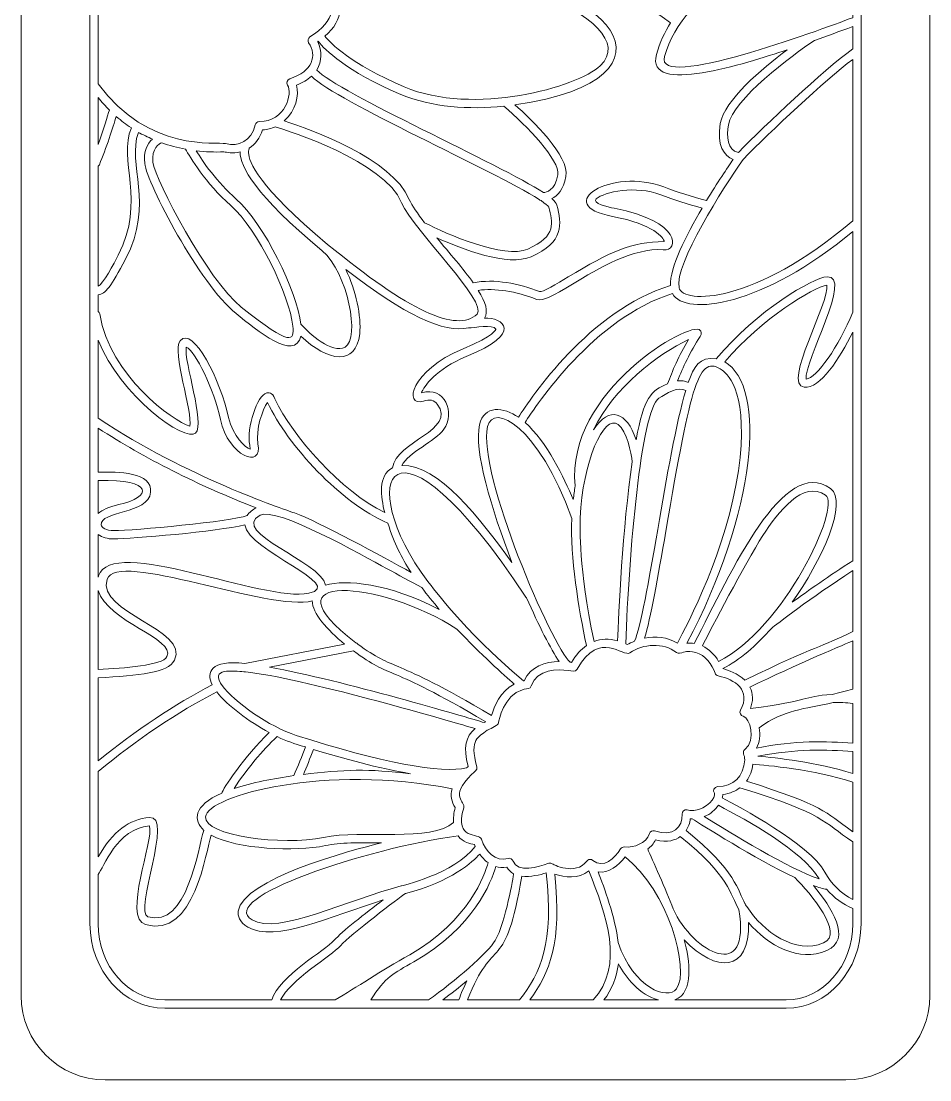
# Model space of a CAD drawing. Header units: inches. Extents: x 186 to 318, y 11 to 493.
# Drawn here: x 186.5 to 317.5, y 10.8 to 163.5 of the extents above; entities that cross this region are included whole.
import ezdxf

# ---------------------------------------------------------------- set-up
doc = ezdxf.new("R2010")
doc.units = ezdxf.units.IN
doc.header["$MEASUREMENT"] = 0
doc.layers.add('_U+0421_U+043B_U+043E_U+0439 1', color=7, linetype='Continuous')

msp = doc.modelspace()

# ---------------------------------------------------------------- linework, layer by layer
at = {"layer": '_U+0421_U+043B_U+043E_U+0439 1', "color": 1, "lineweight": 9, "true_color": 0xff0000}
msp.add_open_spline([(305.39, 493.2), (305.39, 493.2), (198.61, 493.2), (198.61, 493.2), (191.91, 493.2), (186.48, 487.77), (186.48, 481.07), (186.48, 481.07), (186.48, 22.93), (186.48, 22.93), (186.48, 16.23), (191.91, 10.8), (198.61, 10.8), (198.61, 10.8), (305.39, 10.8), (305.39, 10.8), (312.09, 10.8), (317.52, 16.23), (317.52, 22.93), (317.52, 22.93), (317.52, 481.07), (317.52, 481.07), (317.52, 487.77), (312.09, 493.2), (305.39, 493.2)], degree=3, knots=[0, 0, 0, 0, 1, 1, 1, 2, 2, 2, 3, 3, 3, 4, 4, 4, 5, 5, 5, 6, 6, 6, 7, 7, 7, 8, 8, 8, 8], dxfattribs=at)
at = {"layer": '_U+0421_U+043B_U+043E_U+0439 1', "color": 7, "lineweight": 9, "true_color": 0xffffff}
for points, knots in [([(307.6, 470.7), (307.6, 470.7), (307.6, 33.3), (307.6, 33.3), (307.6, 26.59), (302.77, 21.12), (296.82, 21.12), (283.47, 21.12), (219.71, 21.12), (207.18, 21.12), (201.24, 21.12), (196.4, 26.58), (196.4, 33.3), (196.4, 33.3), (196.4, 470.7), (196.4, 470.7), (196.4, 477.41), (201.23, 482.88), (207.18, 482.88), (207.18, 482.88), (296.82, 482.88), (296.82, 482.88), (302.77, 482.88), (307.6, 477.41), (307.6, 470.7)], [0, 0, 0, 0, 1, 1, 1, 2, 2, 2, 3, 3, 3, 4, 4, 4, 5, 5, 5, 6, 6, 6, 7, 7, 7, 8, 8, 8, 8]), ([(197.6, 154.44), (204.92, 144.43), (214.58, 146.15), (215.95, 145.81), (217.82, 145.34), (219.68, 146.18), (220.24, 148.53), (220.3, 148.8), (220.55, 148.98), (220.82, 148.99), (224.62, 149), (225.66, 153.04), (224.9, 154.27), (224.7, 154.6), (224.86, 155.04), (225.22, 155.16), (228.54, 156.28), (229.18, 158.52), (227.94, 160.36), (227.75, 160.65), (227.83, 161.03), (228.12, 161.21), (231.95, 163.53), (231.78, 166.26), (230.21, 167.42), (229.9, 167.64), (229.88, 168.09), (230.15, 168.34), (232.62, 170.63), (228.56, 174.87), (227.56, 174.6), (227.09, 174.39), (226.59, 174.84), (226.76, 175.34), (227.28, 176.89), (227.2, 178.27), (226.85, 179.34), (226.79, 179.44), (226.75, 179.51), (226.74, 179.65), (226.39, 180.54), (225.57, 181.69), (224.63, 181.71), (224.09, 181.63), (223.96, 181.82), (223.96, 181.82), (223.85, 181.9), (223.78, 182.02), (223.75, 182.15), (223.05, 184.95), (220.8, 185.83), (218.39, 185.12), (218.15, 185.04), (217.89, 185.12), (217.73, 185.32), (216.38, 187), (214.03, 188.44), (212.17, 187.29), (212.03, 187.2), (211.85, 187.18), (211.69, 187.23), (210.34, 187.61), (209.16, 187.76), (208.05, 187.36), (208.05, 187.36), (207.93, 187.32), (207.85, 187.29), (207.16, 187), (206.48, 186.48), (205.8, 185.66), (205.68, 185.51), (205.62, 185.49), (205.46, 185.45), (201.49, 184.79), (198.31, 177.87), (197.6, 176.87), (197.6, 176.87), (197.6, 154.44), (197.6, 154.44), (197.6, 154.44), (197.6, 154.44), (197.6, 154.44)], [0, 0, 0, 0, 1, 1, 1, 2, 2, 2, 3, 3, 3, 4, 4, 4, 5, 5, 5, 6, 6, 6, 7, 7, 7, 8, 8, 8, 9, 9, 9, 10, 10, 10, 11, 11, 11, 12, 12, 12, 13, 13, 13, 14, 14, 14, 15, 15, 15, 16, 16, 16, 17, 17, 17, 18, 18, 18, 19, 19, 19, 20, 20, 20, 21, 21, 21, 22, 22, 22, 23, 23, 23, 24, 24, 24, 25, 25, 25, 26, 26, 26, 27, 27, 27, 27]), ([(306.4, 183.37), (300.32, 183.85), (288.48, 181.71), (284.01, 177.64), (283.95, 177.54), (283.87, 177.46), (283.76, 177.4), (280.1, 173.79), (283.4, 171.11), (288.49, 170.58), (289.1, 170.52), (289.23, 169.7), (288.69, 169.44), (284.8, 167.6), (280.59, 163.19), (279.25, 158.36), (277.88, 153.38), (301.52, 162.16), (306.4, 163.98), (306.4, 163.98), (306.4, 183.37), (306.4, 183.37), (306.4, 183.37), (306.4, 183.37), (306.4, 183.37)], [0, 0, 0, 0, 1, 1, 1, 2, 2, 2, 3, 3, 3, 4, 4, 4, 5, 5, 5, 6, 6, 6, 7, 7, 7, 8, 8, 8, 8]), ([(278.1, 158.67), (278.57, 160.4), (279.29, 161.92), (280.13, 163.25), (267.31, 172.68), (254.38, 172.24), (253.22, 172.18), (252, 171.43), (250.77, 170.77), (249.57, 170.24), (270.68, 170.03), (283.99, 155.18), (257.68, 151.42), (260.12, 149.25), (265.56, 144), (265.04, 141.09), (264.69, 139.15), (263.8, 138.27), (263.01, 137.88), (263.42, 137.52), (263.65, 137.22), (263.72, 136.96), (264.47, 134.22), (264.75, 131.59), (260.05, 129.51), (256.69, 128.02), (250.03, 130.6), (246.42, 132.23), (248.22, 130.07), (250.27, 127.72), (251.67, 125.74), (254.67, 126.37), (258.34, 125.62), (261.22, 124.47), (261.66, 124.34), (263.72, 125.59), (265.38, 126.59), (271.43, 130.23), (274.51, 131.69), (279.23, 131.69), (279.12, 132.19), (277.75, 134.18), (271.78, 135.31), (262.79, 137.01), (271.67, 142.43), (279.14, 139.57), (281.08, 138.83), (283.21, 138.15), (285.31, 137.6), (286.85, 140.15), (288.34, 142.36), (289.14, 143.53), (287.84, 144.06), (286.75, 145.54), (287.3, 148.73), (287.87, 152.03), (293.26, 156.59), (296.93, 159.35), (291.04, 157.39), (276.44, 152.68), (278.1, 158.67)], [0, 0, 0, 0, 1, 1, 1, 2, 2, 2, 3, 3, 3, 4, 4, 4, 5, 5, 5, 6, 6, 6, 7, 7, 7, 8, 8, 8, 9, 9, 9, 10, 10, 10, 11, 11, 11, 12, 12, 12, 13, 13, 13, 14, 14, 14, 15, 15, 15, 16, 16, 16, 17, 17, 17, 18, 18, 18, 19, 19, 19, 20, 20, 20, 20]), ([(232.45, 165.17), (232.39, 163.81), (231.64, 162.47), (230.29, 161.3), (231.1, 160.26), (233.91, 157.35), (241.72, 154.01), (251.72, 149.75), (266.72, 153.93), (270, 157.05), (273.42, 160.3), (268.68, 164.7), (260.76, 167.46), (252.04, 170.49), (236.86, 168.43), (232.07, 167.01), (232.35, 166.45), (232.48, 165.82), (232.45, 165.17)], [0, 0, 0, 0, 1, 1, 1, 2, 2, 2, 3, 3, 3, 4, 4, 4, 5, 5, 5, 6, 6, 6, 6]), ([(306.4, 162.71), (304.47, 161.99), (302.62, 161.32), (300.91, 160.71), (297.6, 158.52), (289.11, 152.18), (288.49, 148.53), (288.2, 146.89), (288.29, 144.88), (289.91, 144.54), (293.89, 148.6), (302.02, 156.27), (306.4, 159.47), (306.4, 159.47), (306.4, 162.71), (306.4, 162.71), (306.4, 162.71), (306.4, 162.71), (306.4, 162.71)], [0, 0, 0, 0, 1, 1, 1, 2, 2, 2, 3, 3, 3, 4, 4, 4, 5, 5, 5, 6, 6, 6, 6]), ([(229.1, 156.43), (232.13, 153.21), (255.73, 142.73), (261.8, 138.76), (262.22, 138.77), (263.45, 139.02), (263.86, 141.3), (264.23, 143.4), (259.39, 148.41), (256.09, 151.22), (251.07, 150.7), (245.67, 151.03), (241.25, 152.91), (233.26, 156.32), (230.29, 159.34), (229.33, 160.57), (229.3, 160.54), (229.27, 160.52), (229.24, 160.5), (229.86, 159.21), (229.9, 157.7), (229.1, 156.43)], [0, 0, 0, 0, 1, 1, 1, 2, 2, 2, 3, 3, 3, 4, 4, 4, 5, 5, 5, 6, 6, 6, 7, 7, 7, 7]), ([(306.4, 157.97), (302.38, 154.91), (294.57, 147.61), (290.6, 143.52), (287.77, 139.5), (280.69, 128.45), (281.35, 125.03), (281.94, 122.66), (292.19, 122.55), (306.4, 134.7), (306.4, 134.7), (306.4, 157.97), (306.4, 157.97)], [0, 0, 0, 0, 1, 1, 1, 2, 2, 2, 3, 3, 3, 4, 4, 4, 4]), ([(224.43, 149.09), (228.29, 147.85), (239.95, 143.68), (242.45, 137.77), (242.83, 136.89), (243.64, 135.71), (244.66, 134.41), (247.77, 132.8), (256.19, 129.11), (259.56, 130.61), (263.71, 132.44), (263.16, 134.49), (262.57, 136.65), (262.46, 136.86), (262.07, 137.18), (261.45, 137.59), (261.34, 137.62), (261.24, 137.69), (261.17, 137.77), (254.58, 141.96), (232.09, 151.86), (228.33, 155.52), (227.78, 155.02), (227.07, 154.59), (226.2, 154.24), (226.59, 152.8), (226.06, 150.52), (224.43, 149.09)], [0, 0, 0, 0, 1, 1, 1, 2, 2, 2, 3, 3, 3, 4, 4, 4, 5, 5, 5, 6, 6, 6, 7, 7, 7, 8, 8, 8, 9, 9, 9, 9]), ([(197.6, 145.71), (198.34, 147.78), (198.96, 149.85), (199.2, 150.65), (198.63, 151.21), (198.11, 151.82), (197.6, 152.45), (197.6, 152.45), (197.6, 145.71), (197.6, 145.71)], [0, 0, 0, 0, 1, 1, 1, 2, 2, 2, 3, 3, 3, 3]), ([(197.6, 125.24), (198.22, 125.43), (199.9, 128.64), (200.47, 129.72), (204.54, 137.48), (200.4, 143.54), (202.38, 148.1), (201.49, 148.65), (200.98, 149.06), (200.18, 149.75), (199.72, 148.22), (198.74, 145.11), (197.76, 142.77), (197.72, 142.69), (197.67, 142.62), (197.6, 142.56), (197.6, 142.56), (197.6, 125.24), (197.6, 125.24)], [0, 0, 0, 0, 1, 1, 1, 2, 2, 2, 3, 3, 3, 4, 4, 4, 5, 5, 5, 6, 6, 6, 6]), ([(230.67, 131.29), (242.3, 121.72), (249.35, 118.44), (252.22, 121.24), (253.92, 122.9), (243.06, 133.27), (241.35, 137.3), (238.8, 143.31), (225.05, 147.65), (223.11, 148.24), (222.59, 148.01), (221.99, 147.85), (221.29, 147.8), (220.92, 146.61), (220.28, 145.72), (219.38, 145.16), (219.33, 145.08), (219.24, 144.88), (219.26, 144.48), (219.33, 143.28), (220.59, 139.59), (230.67, 131.29), (230.67, 131.29), (230.67, 131.29), (230.67, 131.29)], [0, 0, 0, 0, 1, 1, 1, 2, 2, 2, 3, 3, 3, 4, 4, 4, 5, 5, 5, 6, 6, 6, 7, 7, 7, 8, 8, 8, 8]), ([(197.6, 121.59), (197.7, 121.5), (197.77, 121.39), (197.8, 121.25), (199.31, 112.24), (208.36, 105.85), (210.82, 105.05), (211.22, 107.07), (208.18, 115.92), (209.4, 117.38), (211.3, 119.66), (215.28, 111.51), (216.4, 106.3), (216.97, 103.65), (218.86, 101.88), (219.48, 101.76), (219.5, 101.85), (219.5, 102.02), (219.45, 102.32), (218.97, 104.86), (220.48, 109.51), (221.9, 109.86), (222.04, 109.89), (222.76, 110.01), (223.05, 109.03), (225.65, 103.52), (232.62, 95.7), (238.91, 92.61), (238.32, 94.88), (237.93, 97.99), (240.02, 99.05), (240.6, 102.92), (249.29, 104.45), (246.49, 108.24), (246.05, 108.83), (245.36, 108.99), (244.49, 108.69), (241.65, 107.82), (242.56, 113.09), (250.2, 116.21), (254.82, 118.09), (254.94, 119.05), (254.94, 119.06), (254.55, 119.78), (251.81, 119.25), (251.01, 119.25), (247.48, 118.39), (241.72, 121.13), (233.29, 127.67), (234.76, 124.66), (235.56, 120.88), (235.3, 118.4), (234.79, 113.71), (230.72, 114.32), (226.81, 118.07), (226, 114.31), (220.5, 118.89), (217.47, 121.31), (212.18, 125.54), (204.67, 140.04), (204.29, 142.97), (204.07, 144.7), (204.69, 145.82), (205.4, 146.47), (204.84, 146.72), (203.93, 147.14), (203.39, 147.44), (201.69, 142.81), (205.77, 137.25), (201.53, 129.16), (199.46, 125.21), (198.61, 124.07), (197.6, 124.03), (197.6, 124.03), (197.6, 121.59), (197.6, 121.59), (197.6, 121.59), (197.6, 121.59), (197.6, 121.59)], [0, 0, 0, 0, 1, 1, 1, 2, 2, 2, 3, 3, 3, 4, 4, 4, 5, 5, 5, 6, 6, 6, 7, 7, 7, 8, 8, 8, 9, 9, 9, 10, 10, 10, 11, 11, 11, 12, 12, 12, 13, 13, 13, 14, 14, 14, 15, 15, 15, 16, 16, 16, 17, 17, 17, 18, 18, 18, 19, 19, 19, 20, 20, 20, 21, 21, 21, 22, 22, 22, 23, 23, 23, 24, 24, 24, 25, 25, 25, 26, 26, 26, 26]), ([(225.66, 119.47), (225.21, 123.88), (220.62, 133.48), (216.71, 136.9), (213.08, 140.07), (210.77, 143.97), (210.19, 145.01), (209, 145.23), (207.85, 145.54), (206.75, 145.94), (206.44, 145.81), (205.22, 145.15), (205.48, 143.13), (205.83, 140.45), (213.38, 126.12), (218.22, 122.25), (225.61, 116.33), (225.86, 117.41), (225.66, 119.47)], [0, 0, 0, 0, 1, 1, 1, 2, 2, 2, 3, 3, 3, 4, 4, 4, 5, 5, 5, 6, 6, 6, 6]), ([(226.83, 119.78), (228.06, 118.39), (231.29, 115.45), (233.19, 116.48), (235.4, 117.68), (233.57, 127.21), (229.9, 130.37), (220.1, 138.44), (218.05, 142.57), (218.06, 144.62), (216.99, 144.38), (216.04, 144.56), (215.73, 144.63), (214.36, 144.57), (213.02, 144.62), (211.72, 144.78), (212.67, 143.23), (214.7, 140.26), (217.5, 137.81), (221.54, 134.28), (226.26, 124.46), (226.83, 119.78)], [0, 0, 0, 0, 1, 1, 1, 2, 2, 2, 3, 3, 3, 4, 4, 4, 5, 5, 5, 6, 6, 6, 7, 7, 7, 7]), ([(280.11, 125.35), (280.04, 127.93), (282.32, 132.51), (284.68, 136.53), (282.64, 137.07), (280.59, 137.73), (278.71, 138.45), (275.14, 139.82), (270.55, 138.88), (269.42, 137.85), (268.73, 137.22), (271.08, 136.67), (272, 136.49), (281.77, 134.65), (281.37, 130.21), (279.07, 130.5), (274.76, 130.84), (269.7, 127.79), (266, 125.56), (263.18, 123.86), (261.77, 123.05), (260.82, 123.34), (257.85, 124.53), (254.73, 125), (252.4, 124.65), (253.45, 122.96), (253.9, 121.57), (253.29, 120.66), (255.95, 120.76), (259.08, 118.53), (250.66, 115.1), (246.37, 113.35), (244.48, 110.76), (244.21, 109.86), (247.62, 110.92), (249.1, 106.95), (247.44, 104.62), (246.21, 102.89), (242.28, 101.26), (241.37, 99.38), (246.64, 99.6), (252.62, 91.81), (257.26, 85.42), (254.25, 93.17), (251.77, 101.64), (252.57, 105.26), (253.22, 108.17), (256.06, 107.83), (258.2, 106.35), (259.94, 109.13), (268.44, 121.8), (280.11, 125.35)], [0, 0, 0, 0, 1, 1, 1, 2, 2, 2, 3, 3, 3, 4, 4, 4, 5, 5, 5, 6, 6, 6, 7, 7, 7, 8, 8, 8, 9, 9, 9, 10, 10, 10, 11, 11, 11, 12, 12, 12, 13, 13, 13, 14, 14, 14, 15, 15, 15, 16, 16, 16, 17, 17, 17, 17]), ([(306.4, 133.14), (293.42, 122.35), (282.32, 120.83), (280.4, 124.18), (269.13, 120.72), (260.65, 107.98), (259.15, 105.6), (262.27, 102.83), (264.8, 97.58), (266.1, 94.47), (266.17, 95.14), (266.27, 95.79), (266.37, 96.44), (264.96, 110.05), (283.12, 120.51), (284.42, 118.88), (284.49, 118.79), (284.72, 118.44), (284.39, 117.98), (282.96, 115.82), (281.88, 113.46), (281.14, 111.59), (281.67, 111.65), (282.21, 111.6), (282.69, 111.36), (283.47, 113.62), (284.27, 115.17), (286.73, 114.76), (292.6, 121.84), (300.67, 126.47), (302.7, 126.62), (306.52, 126.93), (299.32, 114.3), (299.68, 111.87), (301.19, 111.96), (304.39, 116.57), (306.4, 121.53), (306.4, 121.53), (306.4, 133.14), (306.4, 133.14)], [0, 0, 0, 0, 1, 1, 1, 2, 2, 2, 3, 3, 3, 4, 4, 4, 5, 5, 5, 6, 6, 6, 7, 7, 7, 8, 8, 8, 9, 9, 9, 10, 10, 10, 11, 11, 11, 12, 12, 12, 13, 13, 13, 13]), ([(306.4, 118.62), (304.55, 114.88), (301.67, 110.39), (299.39, 110.68), (296.23, 111.1), (303.1, 122.99), (302.69, 125.41), (300.74, 125.11), (293.3, 120.64), (287.94, 114.34), (294.12, 110.84), (292.42, 92.41), (282.47, 73.76), (282.84, 73.79), (283.2, 73.78), (283.55, 73.72), (288.94, 84.24), (296.45, 100.9), (303.18, 96.09), (305.86, 94.18), (301.83, 85.49), (297.67, 79.67), (299.95, 81.33), (303.06, 83.53), (306.4, 85.66), (306.4, 85.66), (306.4, 118.62), (306.4, 118.62)], [0, 0, 0, 0, 1, 1, 1, 2, 2, 2, 3, 3, 3, 4, 4, 4, 5, 5, 5, 6, 6, 6, 7, 7, 7, 8, 8, 8, 9, 9, 9, 9]), ([(197.6, 106.2), (210.71, 97.54), (223.93, 93.3), (225.88, 92.55), (229.39, 91.33), (238.63, 86.19), (242.72, 83.98), (241.29, 86.16), (240.32, 88.09), (239.35, 91.09), (232.54, 93.95), (224.95, 102.29), (222, 108.47), (221.33, 107.57), (220.25, 104.52), (220.63, 102.54), (221.33, 98.81), (216.38, 100.67), (215.22, 106.05), (214.31, 110.3), (211.61, 115.92), (210.28, 116.47), (209.92, 114.36), (213.05, 105.45), (211.63, 104.07), (210.18, 102.65), (200.71, 109.44), (197.6, 117.48), (197.6, 117.48), (197.6, 106.2), (197.6, 106.2), (197.6, 106.2), (197.6, 106.2), (197.6, 106.2)], [0, 0, 0, 0, 1, 1, 1, 2, 2, 2, 3, 3, 3, 4, 4, 4, 5, 5, 5, 6, 6, 6, 7, 7, 7, 8, 8, 8, 9, 9, 9, 10, 10, 10, 11, 11, 11, 11]), ([(279.7, 111.18), (280.35, 112.92), (281.34, 115.28), (282.71, 117.55), (278.42, 115.59), (271.87, 110.57), (269.03, 104.55), (271.21, 108.07), (273.88, 107.19), (275.15, 103.1), (276.35, 109.29), (277.25, 110.14), (279.7, 111.18)], [0, 0, 0, 0, 1, 1, 1, 2, 2, 2, 3, 3, 3, 4, 4, 4, 4]), ([(289.91, 98.61), (291.46, 109.47), (288.53, 112.47), (287.59, 113.13), (284.17, 115.55), (283.15, 111.38), (279.45, 89.94), (278.29, 83.23), (277.26, 77.29), (276.38, 74.51), (278.01, 74.85), (279.62, 74.63), (281.11, 73.77), (282.52, 76.33), (288.31, 87.43), (289.91, 98.61)], [0, 0, 0, 0, 1, 1, 1, 2, 2, 2, 3, 3, 3, 4, 4, 4, 5, 5, 5, 5]), ([(258.91, 68.32), (258.95, 68.33), (259, 68.33), (259.04, 68.34), (259.91, 70.46), (262.13, 71.09), (264.07, 71.13), (262.86, 72.89), (261.12, 76.29), (259.36, 80.33), (259.33, 80.36), (259.31, 80.39), (259.28, 80.42), (239.73, 109.94), (234.23, 97.3), (245.12, 82.66), (246.01, 81.66), (249.83, 76.09), (258.91, 68.32)], [0, 0, 0, 0, 1, 1, 1, 2, 2, 2, 3, 3, 3, 4, 4, 4, 5, 5, 5, 6, 6, 6, 6]), ([(282.31, 110.19), (281.4, 110.92), (279.41, 109.76), (278.45, 109.1), (275.83, 107.29), (274.13, 86.52), (273.66, 73.67), (273.74, 73.63), (273.82, 73.6), (273.89, 73.56), (274.13, 73.7), (274.49, 73.89), (274.94, 74.07), (276.71, 77.93), (279.61, 101.15), (282.31, 110.19)], [0, 0, 0, 0, 1, 1, 1, 2, 2, 2, 3, 3, 3, 4, 4, 4, 5, 5, 5, 5]), ([(265.88, 91.74), (261.09, 105.19), (254.52, 108.51), (253.74, 105), (252.24, 98.22), (263.09, 73.2), (265.65, 71.03), (265.71, 71.02), (265.77, 71.01), (265.83, 71), (266.48, 72.07), (267.21, 72.88), (268, 73.44), (266.87, 78.65), (265.65, 86.27), (265.88, 91.74)], [0, 0, 0, 0, 1, 1, 1, 2, 2, 2, 3, 3, 3, 4, 4, 4, 5, 5, 5, 5]), ([(269.1, 74.03), (270.13, 74.43), (271.26, 74.46), (272.48, 74.11), (272.62, 77.73), (273.19, 90.56), (274.61, 99.91), (274.45, 101.16), (273.82, 104.4), (272.57, 105.32), (270.47, 106.89), (267.45, 99.82), (267.09, 91.85), (267.12, 90.13), (266.79, 84.93), (269.1, 74.03)], [0, 0, 0, 0, 1, 1, 1, 2, 2, 2, 3, 3, 3, 4, 4, 4, 5, 5, 5, 5]), ([(197.6, 98.43), (200.42, 98.52), (205.45, 98.42), (205.15, 95.54), (204.83, 92.34), (197.79, 92.84), (198.02, 90.84), (198.07, 90.42), (198.73, 89.98), (199.83, 90), (202.76, 90.04), (216.72, 91.28), (219.06, 92.18), (219.36, 92.64), (219.92, 93.07), (220.37, 93.29), (211.93, 96.57), (204.3, 100.42), (197.6, 104.77), (197.6, 104.77), (197.6, 98.43), (197.6, 98.43), (197.6, 98.43), (197.6, 98.43), (197.6, 98.43)], [0, 0, 0, 0, 1, 1, 1, 2, 2, 2, 3, 3, 3, 4, 4, 4, 5, 5, 5, 6, 6, 6, 7, 7, 7, 8, 8, 8, 8]), ([(197.6, 92.45), (198.18, 92.98), (199.12, 93.46), (200.55, 93.76), (205.4, 94.79), (205.64, 97.49), (197.6, 97.23), (197.6, 97.23), (197.6, 92.45), (197.6, 92.45)], [0, 0, 0, 0, 1, 1, 1, 2, 2, 2, 3, 3, 3, 3]), ([(287.06, 71.15), (296.39, 75.77), (304.82, 93.44), (302.49, 95.11), (299.29, 97.39), (295.57, 92.64), (293.45, 89.31), (290.77, 85.08), (285.98, 75.82), (284.72, 73.37), (285.72, 72.9), (286.49, 72.1), (287.06, 71.15)], [0, 0, 0, 0, 1, 1, 1, 2, 2, 2, 3, 3, 3, 4, 4, 4, 4]), ([(244.25, 81.8), (242.57, 82.69), (240.87, 83.62), (239.18, 84.54), (235.78, 86.38), (223.27, 93.53), (220.93, 92.23), (216.43, 89.74), (229.68, 85.6), (230.39, 82.13), (233.22, 83.02), (239.46, 82.42), (246.78, 78.65), (245.9, 79.68), (245.04, 80.73), (244.25, 81.8)], [0, 0, 0, 0, 1, 1, 1, 2, 2, 2, 3, 3, 3, 4, 4, 4, 5, 5, 5, 5]), ([(197.6, 89.44), (197.6, 89.44), (197.6, 83.3), (197.6, 83.3), (197.62, 83.36), (197.62, 83.41), (197.64, 83.47), (199.51, 89.43), (221.54, 79.58), (227.96, 80.98), (233.46, 82.18), (219.28, 86.99), (218.74, 90.84), (214.73, 89.85), (202.37, 88.84), (199.85, 88.8), (198.92, 88.8), (198.14, 89.04), (197.6, 89.44)], [0, 0, 0, 0, 1, 1, 1, 2, 2, 2, 3, 3, 3, 4, 4, 4, 5, 5, 5, 6, 6, 6, 6]), ([(228.46, 79.87), (222.4, 78.25), (200.22, 87.28), (198.88, 82.98), (197.34, 78.07), (210.81, 75.82), (208.58, 71.31), (207.68, 69.49), (203.47, 69.1), (197.6, 68.78), (197.6, 68.78), (197.6, 56.81), (197.6, 56.81), (202.99, 61.19), (208.64, 64.96), (214.04, 67.77), (213.13, 69.57), (213.76, 71.38), (218.75, 70.85), (218.75, 70.85), (233.13, 73.62), (233.13, 73.62), (230.58, 75.69), (228.49, 78.08), (228.46, 79.87)], [0, 0, 0, 0, 1, 1, 1, 2, 2, 2, 3, 3, 3, 4, 4, 4, 5, 5, 5, 6, 6, 6, 7, 7, 7, 8, 8, 8, 8]), ([(254.32, 63.34), (254.67, 64.59), (255.57, 66.87), (257.58, 67.88), (256.08, 69.18), (252.74, 72.17), (249.33, 75.81), (238.18, 82.94), (221.1, 84.12), (234.75, 73.84), (234.85, 73.8), (234.94, 73.74), (235.01, 73.65), (240.46, 69.63), (239.81, 71.94), (254.32, 63.34)], [0, 0, 0, 0, 1, 1, 1, 2, 2, 2, 3, 3, 3, 4, 4, 4, 5, 5, 5, 5]), ([(306.4, 84.23), (300.38, 80.34), (295.25, 76.36), (294.72, 75.95), (292.5, 73.43), (290.07, 71.32), (287.68, 70.11), (288.39, 69.91), (289.83, 69.41), (290.84, 68.42), (301.58, 73.69), (301.71, 73.07), (306.4, 75.46), (306.4, 75.46), (306.4, 84.23), (306.4, 84.23), (306.4, 84.23), (306.4, 84.23), (306.4, 84.23)], [0, 0, 0, 0, 1, 1, 1, 2, 2, 2, 3, 3, 3, 4, 4, 4, 5, 5, 5, 6, 6, 6, 6]), ([(197.6, 81.38), (197.6, 81.38), (197.6, 69.98), (197.6, 69.98), (201.27, 70.18), (206.85, 70.53), (207.5, 71.84), (208.79, 74.44), (198.88, 76.87), (197.6, 81.38)], [0, 0, 0, 0, 1, 1, 1, 2, 2, 2, 3, 3, 3, 3]), ([(283.76, 72.45), (282.33, 72.72), (282.43, 72.51), (281.43, 72.33), (281.4, 72.29), (281.08, 72.33), (280.99, 72.42), (280.99, 72.42), (280.99, 72.42), (280.99, 72.42), (279.11, 73.92), (276.12, 73.69), (274.28, 72.38), (273.28, 71.65), (269.95, 75.84), (266.65, 70.04), (266.39, 69.58), (265.89, 69.78), (265.35, 69.85), (263.97, 70.01), (260.82, 70.08), (260.05, 67.6), (259.9, 67.13), (259.51, 67.22), (259.04, 67.12), (258.95, 67.08), (258.87, 67.06), (258.78, 67.06), (256.06, 66.29), (255.35, 62.52), (255.32, 62.32), (255.31, 62.26), (255.29, 62.19), (255.26, 62.14), (255.26, 62.14), (255.26, 62.13), (255.26, 62.13), (255.25, 62.12), (255.23, 62.08), (255.22, 62.07), (255.22, 62.07), (255.22, 62.07), (255.22, 62.07), (255.22, 62.07), (255.22, 62.07), (255.22, 62.07), (255.1, 61.9), (253.92, 61.33), (253.7, 61.21), (252.43, 60.18), (251.09, 60.06), (252.19, 55.94), (252.32, 55.44), (251.82, 55.21), (251.44, 54.85), (248.1, 51.51), (250.61, 51.02), (250.31, 50.02), (248.89, 45.25), (252.53, 46.5), (252.86, 45.5), (253.43, 43.73), (254.85, 42.2), (256.69, 42.73), (257, 42.81), (257.32, 42.64), (257.43, 42.34), (258, 40.62), (261.21, 41.5), (262.45, 42), (262.62, 42.08), (262.82, 42.07), (262.98, 41.98), (263.15, 41.89), (266.39, 40.16), (268.05, 42.34), (268.2, 42.56), (268.47, 42.64), (268.71, 42.56), (268.71, 42.56), (268.78, 42.54), (268.78, 42.54), (268.78, 42.54), (268.78, 42.54), (268.78, 42.53), (268.78, 42.53), (268.78, 42.53), (268.78, 42.53), (268.84, 42.51), (268.89, 42.48), (268.93, 42.44), (270.43, 41.18), (272.1, 42.77), (272.92, 44.1), (272.98, 44.19), (273.05, 44.26), (273.14, 44.31), (273.14, 44.31), (273.14, 44.31), (273.14, 44.31), (273.25, 44.37), (273.37, 44.39), (273.49, 44.38), (274.91, 44.29), (276.55, 44.85), (277.08, 46.32), (277.19, 46.63), (277.52, 46.79), (277.83, 46.69), (280.52, 45.82), (281.91, 47.21), (281.79, 49.11), (281.77, 49.51), (282.13, 49.81), (282.51, 49.73), (282.8, 49.67), (283.05, 49.63), (283.31, 49.65), (283.37, 49.66), (283.43, 49.66), (283.49, 49.65), (285.44, 49.76), (286.65, 51.6), (286.46, 52.13), (286.17, 52.49), (286.4, 53.06), (286.92, 53.08), (289.16, 53.16), (290.7, 54.44), (290.83, 56.97), (290.85, 57.63), (290.38, 58.06), (290.85, 58.45), (292.5, 59.78), (291.59, 63.03), (290.62, 63.23), (290.22, 63.32), (290.02, 63.76), (290.21, 64.11), (291.8, 66.99), (289.4, 68.57), (287.01, 69.04), (286.79, 69.09), (286.62, 69.24), (286.55, 69.45), (286.17, 70.65), (285.12, 72.06), (283.76, 72.45)], [0, 0, 0, 0, 1, 1, 1, 2, 2, 2, 3, 3, 3, 4, 4, 4, 5, 5, 5, 6, 6, 6, 7, 7, 7, 8, 8, 8, 9, 9, 9, 10, 10, 10, 11, 11, 11, 12, 12, 12, 13, 13, 13, 14, 14, 14, 15, 15, 15, 16, 16, 16, 17, 17, 17, 18, 18, 18, 19, 19, 19, 20, 20, 20, 21, 21, 21, 22, 22, 22, 23, 23, 23, 24, 24, 24, 25, 25, 25, 26, 26, 26, 27, 27, 27, 28, 28, 28, 29, 29, 29, 30, 30, 30, 31, 31, 31, 32, 32, 32, 33, 33, 33, 34, 34, 34, 35, 35, 35, 36, 36, 36, 37, 37, 37, 38, 38, 38, 39, 39, 39, 40, 40, 40, 41, 41, 41, 42, 42, 42, 43, 43, 43, 44, 44, 44, 45, 45, 45, 46, 46, 46, 47, 47, 47, 48, 48, 48, 49, 49, 49, 49]), ([(306.4, 74.11), (305.79, 73.81), (298.21, 70.68), (291.57, 67.44), (292.08, 66.45), (292.04, 65.4), (291.64, 64.35), (300.51, 65.49), (298.98, 66.06), (303.42, 66.39), (304.44, 66.62), (305.44, 66.87), (306.4, 67.13), (306.4, 67.13), (306.4, 74.11), (306.4, 74.11)], [0, 0, 0, 0, 1, 1, 1, 2, 2, 2, 3, 3, 3, 4, 4, 4, 5, 5, 5, 5]), ([(253.25, 62.32), (253.32, 62.37), (253.4, 62.41), (253.48, 62.45), (238.99, 70.97), (240.06, 68.49), (234.4, 72.65), (234.4, 72.65), (222.31, 70.31), (222.31, 70.31), (232.7, 68.43), (250.75, 63.07), (253.25, 62.32)], [0, 0, 0, 0, 1, 1, 1, 2, 2, 2, 3, 3, 3, 4, 4, 4, 4]), ([(251.96, 61.45), (246.88, 62.95), (227, 68.73), (218.82, 69.65), (217.82, 69.6), (213.74, 70.47), (215.24, 68), (215.24, 68), (215.46, 67.67), (215.46, 67.67), (217.16, 65.32), (222.32, 61.7), (226.14, 60.47), (238.27, 56.58), (247.2, 54.89), (250.71, 55.81), (250.79, 55.88), (250.87, 55.95), (250.93, 56), (250.24, 58.8), (250.54, 60.26), (251.96, 61.45)], [0, 0, 0, 0, 1, 1, 1, 2, 2, 2, 3, 3, 3, 4, 4, 4, 5, 5, 5, 6, 6, 6, 7, 7, 7, 7]), ([(215.42, 52.15), (215.5, 52.63), (218.67, 57.5), (222.26, 60.88), (219.33, 62.46), (216.24, 64.75), (214.69, 66.75), (209.08, 63.85), (203.18, 59.89), (197.6, 55.27), (197.6, 55.27), (197.6, 42.97), (197.6, 42.97), (199.68, 46.59), (202.11, 48.45), (204.97, 48.61), (208.53, 49.17), (202.66, 34.96), (204.75, 34.33), (210.45, 32.62), (211.91, 44.09), (212.83, 46.77), (211.29, 48.19), (211.24, 50.34), (215.42, 52.15)], [0, 0, 0, 0, 1, 1, 1, 2, 2, 2, 3, 3, 3, 4, 4, 4, 5, 5, 5, 6, 6, 6, 7, 7, 7, 8, 8, 8, 8]), ([(306.4, 65.08), (305.46, 65.21), (304.52, 65.26), (303.6, 65.2), (299.24, 64.22), (296.65, 64.25), (292.89, 61.58), (293.1, 60.5), (292.97, 59.48), (292.53, 58.64), (298.06, 59.75), (302.61, 59.65), (306.4, 59.34), (306.4, 59.34), (306.4, 65.08), (306.4, 65.08), (306.4, 65.08), (306.4, 65.08), (306.4, 65.08)], [0, 0, 0, 0, 1, 1, 1, 2, 2, 2, 3, 3, 3, 4, 4, 4, 5, 5, 5, 6, 6, 6, 6]), ([(227.47, 58.8), (225.71, 59.34), (224.92, 59.57), (223.4, 60.3), (221.26, 58.35), (219, 55.62), (217.19, 52.81), (219.75, 53.65), (222.89, 54.26), (225.8, 54.67), (226.37, 56.06), (227.01, 57.49), (227.47, 58.8)], [0, 0, 0, 0, 1, 1, 1, 2, 2, 2, 3, 3, 3, 4, 4, 4, 4]), ([(227.18, 54.85), (232.88, 55.57), (236.67, 55.66), (242.62, 54.95), (238.07, 55.72), (232.84, 57.16), (228.62, 58.44), (228.18, 57.2), (227.6, 55.85), (227.18, 54.85)], [0, 0, 0, 0, 1, 1, 1, 2, 2, 2, 3, 3, 3, 3]), ([(306.4, 58.14), (302.67, 58.44), (298.19, 58.55), (292.74, 57.46), (295.3, 57.25), (301.21, 56.63), (306.4, 54.99), (306.4, 54.99), (306.4, 58.14), (306.4, 58.14)], [0, 0, 0, 0, 1, 1, 1, 2, 2, 2, 3, 3, 3, 3]), ([(213.08, 48.74), (212.82, 45.99), (224.15, 44.5), (230.1, 45.76), (235.56, 46.91), (245.8, 45.04), (248.82, 47.89), (248.78, 48.53), (248.86, 49.26), (249.08, 50.06), (248.51, 50.88), (248.37, 51.8), (248.64, 52.78), (230.38, 56.4), (213.37, 51.79), (213.08, 48.74)], [0, 0, 0, 0, 1, 1, 1, 2, 2, 2, 3, 3, 3, 4, 4, 4, 5, 5, 5, 5]), ([(306.4, 53.73), (300.8, 55.56), (294.01, 56.16), (291.99, 56.31), (291.89, 55.45), (291.58, 54.6), (291.07, 53.89), (302.56, 50.21), (302.13, 49.59), (306.4, 46.58), (306.4, 46.58), (306.4, 53.73), (306.4, 53.73)], [0, 0, 0, 0, 1, 1, 1, 2, 2, 2, 3, 3, 3, 4, 4, 4, 4]), ([(306.4, 45.12), (301.99, 48.07), (302.57, 49.05), (290.14, 52.93), (289.53, 52.46), (288.73, 52.08), (287.66, 51.94), (287.65, 51.79), (287.62, 51.62), (287.57, 51.46), (289.97, 50.22), (300.16, 44.8), (302.38, 40.74), (303.29, 39.09), (304.68, 37.67), (306.4, 36.82), (306.4, 36.82), (306.4, 45.12), (306.4, 45.12)], [0, 0, 0, 0, 1, 1, 1, 2, 2, 2, 3, 3, 3, 4, 4, 4, 5, 5, 5, 6, 6, 6, 6]), ([(301.55, 39.78), (299.1, 43.86), (291.28, 48.18), (287.04, 50.39), (286.59, 49.75), (285.89, 49.13), (284.99, 48.77), (288.76, 46.4), (297.31, 41.18), (301.55, 39.78)], [0, 0, 0, 0, 1, 1, 1, 2, 2, 2, 3, 3, 3, 3]), ([(222.61, 22.32), (223.75, 25.78), (230.35, 29.48), (231.62, 30.93), (232.67, 32.12), (236.19, 34.87), (238.68, 36.76), (231.2, 34.39), (223.06, 30.51), (219.18, 32.82), (217.89, 33.58), (217.71, 34.49), (217.79, 35.11), (218.4, 39.76), (233.9, 43.85), (238.42, 44.98), (235.32, 45.01), (232.44, 45.03), (230.35, 44.58), (226.01, 43.67), (217.63, 44.05), (213.87, 46.07), (213.16, 43.9), (211.46, 31.07), (204.41, 33.18), (201.06, 34.18), (205.66, 45.34), (204.99, 47.41), (200.32, 47.06), (198.3, 41.4), (197.6, 40.4), (197.6, 40.4), (197.6, 33.3), (197.6, 33.3), (197.6, 27.25), (201.9, 22.32), (207.18, 22.32), (207.18, 22.32), (222.61, 22.32), (222.61, 22.32), (222.61, 22.32), (222.61, 22.32), (222.61, 22.32)], [0, 0, 0, 0, 1, 1, 1, 2, 2, 2, 3, 3, 3, 4, 4, 4, 5, 5, 5, 6, 6, 6, 7, 7, 7, 8, 8, 8, 9, 9, 9, 10, 10, 10, 11, 11, 11, 12, 12, 12, 13, 13, 13, 14, 14, 14, 14]), ([(290.85, 36.25), (290.85, 36.25), (291.05, 35.89), (291.13, 35.8), (293.46, 32.12), (298.2, 28.82), (302.19, 30.54), (305.24, 31.86), (300.37, 37.65), (298.03, 39.97), (292.34, 42.66), (284.55, 47.62), (283.26, 48.45), (283.16, 48.45), (283.07, 48.45), (282.98, 48.46), (282.91, 47.83), (282.7, 47.23), (282.37, 46.74), (289.56, 41.03), (289.89, 37.94), (290.85, 36.25)], [0, 0, 0, 0, 1, 1, 1, 2, 2, 2, 3, 3, 3, 4, 4, 4, 5, 5, 5, 6, 6, 6, 7, 7, 7, 7]), ([(219.79, 33.85), (223.54, 31.62), (233.68, 36.84), (241.29, 38.76), (241.06, 38.67), (249.02, 40.53), (251.97, 44.47), (251.93, 44.56), (251.89, 44.65), (251.86, 44.74), (251.26, 44.81), (250.19, 45.07), (249.48, 45.99), (236.4, 44.21), (214.47, 37), (219.79, 33.85)], [0, 0, 0, 0, 1, 1, 1, 2, 2, 2, 3, 3, 3, 4, 4, 4, 5, 5, 5, 5]), ([(289.98, 35.38), (288.67, 37.53), (288.72, 40.17), (281.53, 45.87), (280.85, 45.38), (279.72, 44.97), (277.98, 45.4), (277.68, 44.84), (277.28, 44.42), (276.83, 44.09), (277.49, 42.63), (279.49, 38.12), (280.5, 35.48), (283.38, 29.12), (291.8, 24.67), (289.98, 35.38)], [0, 0, 0, 0, 1, 1, 1, 2, 2, 2, 3, 3, 3, 4, 4, 4, 5, 5, 5, 5]), ([(231.78, 22.32), (234.79, 24.11), (238.34, 26.47), (242.51, 28.85), (251.14, 33.78), (253.38, 40.46), (253.81, 42.12), (253.33, 42.46), (252.93, 42.9), (252.61, 43.36), (251.66, 42.32), (248.48, 39.32), (241.9, 37.68), (240.99, 37.01), (233.98, 31.8), (232.52, 30.14), (231.21, 28.65), (225.26, 25.22), (223.9, 22.32), (223.9, 22.32), (231.78, 22.32), (231.78, 22.32)], [0, 0, 0, 0, 1, 1, 1, 2, 2, 2, 3, 3, 3, 4, 4, 4, 5, 5, 5, 6, 6, 6, 7, 7, 7, 7]), ([(280.98, 23.93), (283, 26.63), (279.72, 38.17), (273.57, 42.94), (272.62, 41.71), (271.23, 40.56), (269.68, 40.79), (270.56, 38.59), (272.14, 34.27), (272.57, 30.59), (274.79, 23.98), (279.71, 22.24), (280.98, 23.93)], [0, 0, 0, 0, 1, 1, 1, 2, 2, 2, 3, 3, 3, 4, 4, 4, 4]), ([(245.22, 22.32), (248.99, 24.94), (253.85, 29.19), (254.84, 30.9), (256.39, 33.58), (257.45, 40.2), (257.5, 40.52), (257.07, 40.74), (256.74, 41.06), (256.51, 41.46), (255.93, 41.37), (255.39, 41.41), (254.91, 41.56), (254.31, 39.37), (251.83, 32.79), (243.11, 27.81), (240.2, 26.15), (239.02, 25.71), (236.89, 22.32), (236.89, 22.32), (245.22, 22.32), (245.22, 22.32), (245.22, 22.32), (245.22, 22.32), (245.22, 22.32)], [0, 0, 0, 0, 1, 1, 1, 2, 2, 2, 3, 3, 3, 4, 4, 4, 5, 5, 5, 6, 6, 6, 7, 7, 7, 8, 8, 8, 8]), ([(258.33, 22.32), (261.48, 26.23), (263.33, 30.64), (262.19, 40.64), (261.34, 40.37), (259.92, 40.01), (258.66, 40.17), (256.33, 25.83), (254.52, 31.86), (250.85, 22.32), (250.85, 22.32), (258.33, 22.32), (258.33, 22.32)], [0, 0, 0, 0, 1, 1, 1, 2, 2, 2, 3, 3, 3, 4, 4, 4, 4]), ([(268.95, 22.32), (273.54, 27.14), (270.87, 34.74), (268.33, 40.92), (266.85, 39.73), (264.84, 39.96), (263.42, 40.47), (264.5, 30.61), (262.71, 26.24), (259.82, 22.32), (259.82, 22.32), (268.95, 22.32), (268.95, 22.32)], [0, 0, 0, 0, 1, 1, 1, 2, 2, 2, 3, 3, 3, 4, 4, 4, 4]), ([(306.4, 35.51), (304.99, 36.1), (303.68, 37.05), (302.63, 38.28), (302.11, 38.36), (301.46, 38.55), (300.73, 38.81), (303.33, 35.76), (306.36, 31.04), (302.66, 29.44), (298.67, 27.72), (294.22, 30.13), (291.37, 33.47), (291.62, 26.29), (286.65, 26.18), (282.11, 30.98), (282.87, 28.1), (283.54, 23.39), (280.77, 22.32), (280.77, 22.32), (296.82, 22.32), (296.82, 22.32), (302.1, 22.32), (306.4, 27.25), (306.4, 33.3), (306.4, 33.3), (306.4, 35.51), (306.4, 35.51), (306.4, 35.51), (306.4, 35.51), (306.4, 35.51)], [0, 0, 0, 0, 1, 1, 1, 2, 2, 2, 3, 3, 3, 4, 4, 4, 5, 5, 5, 6, 6, 6, 7, 7, 7, 8, 8, 8, 9, 9, 9, 10, 10, 10, 10]), ([(278.4, 22.32), (275.59, 23.05), (273.7, 25.53), (272.61, 27.54), (272.36, 25.57), (271.65, 23.79), (270.53, 22.32), (270.53, 22.32), (278.4, 22.32), (278.4, 22.32)], [0, 0, 0, 0, 1, 1, 1, 2, 2, 2, 3, 3, 3, 3]), ([(250.77, 25.09), (249.67, 24.15), (248.48, 23.21), (247.28, 22.32), (247.28, 22.32), (249.59, 22.32), (249.59, 22.32), (249.92, 23.26), (250.34, 24.22), (250.77, 25.09)], [0, 0, 0, 0, 1, 1, 1, 2, 2, 2, 3, 3, 3, 3])]:
    msp.add_open_spline(points, degree=3, knots=knots, dxfattribs=at)

doc.saveas('drawing.dxf')
